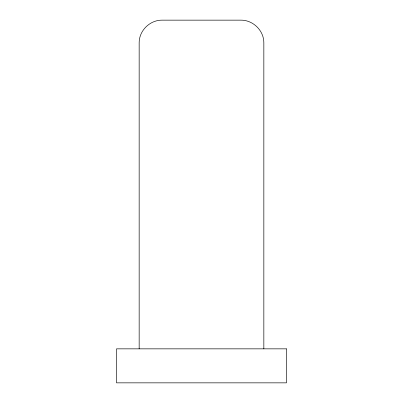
<?xml version="1.0" encoding="UTF-8"?>
<svg xmlns="http://www.w3.org/2000/svg" width="403" height="403" viewBox="0 0 403 403"><rect width="100%" height="100%" fill="white"/><g stroke="black" fill="none" stroke-linecap="round" stroke-linejoin="round"><path stroke-width="0.6" d="M263.839 348.847L263.839 42.819C263.905 30.613 253.139 20.064 240.974 20.15L162.026 20.15C149.861 20.064 139.095 30.613 139.161 42.819L139.161 348.847M286.508 348.847L116.492 348.847L116.492 382.85L286.508 382.85L286.508 348.847"/></g></svg>
